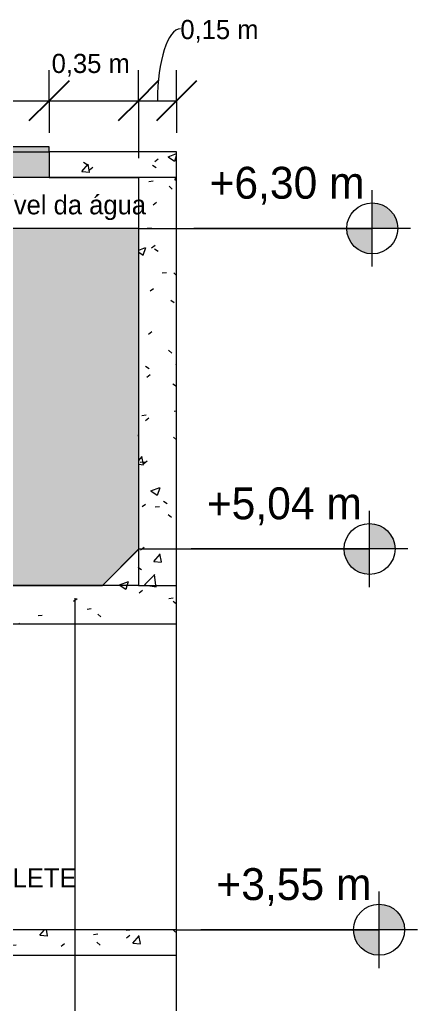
# Model space of a CAD drawing. Header units: metres. Extents: x 147 to 427, y -16 to 162.
# Drawn here: x 196.287 to 197.847, y 3.258 to 7.118 of the extents above; entities that cross this region are included whole.
import ezdxf

# ---------------------------------------------------------------- set-up
doc = ezdxf.new("R2010")
doc.units = ezdxf.units.M
for name, color, linetype, lineweight in [('A-ANNO-DIMS', 7, 'Continuous', 5), ('A-ANNO-DIMS-50', 7, 'Continuous', 5), ('A-DETL', 7, 'Continuous', 5), ('A-DETL-GENF', 7, 'Continuous', 5), ('A-WALL', 7, 'Continuous', 9), ('G-ANNO-DIMS', 7, 'Continuous', 5), ('G-ANNO-TEXT', 7, 'Continuous', 5)]:
    doc.layers.add(name, color=color, linetype=linetype, lineweight=lineweight)
doc.layers.add('A-FLOR', color=7, linetype='Continuous', lineweight=9, true_color=0x007f00)
doc.layers.add('A-FLOR-PATT', color=7, linetype='Continuous', lineweight=9, true_color=0x007f00)
doc.styles.add('Century Gothic_1', font='GOTHIC.TTF', dxfattribs={"height": 0.075})
doc.styles.add('Century Gothic_3', font='GOTHIC.TTF', dxfattribs={"height": 0.125})
doc.dimstyles.new('Setores_1_5', dxfattribs={"dimscale": 0.3048, "dimtxt": 0.078313, "dimasz": 0.520833, "dimexe": 0.393701, "dimexo": 0.246063, "dimgap": 0.287073, "dimtad": 1, "dimrnd": 0.01, "dimzin": 0, "dimdsep": 46, "dimtxsty": 'Century Gothic_1', "dimblk1": 'OBLIQUE', "dimblk2": 'OBLIQUE', "dimsah": 1, "dimcen": 0.09, "dimazin": 0, "dimtfac": 1, "dimtdec": 4, "dimtix": 1, "dimtmove": 0, "dimatfit": 3, "dimfxl": 1, "dimtvp": 1, "dimtolj": 1, "dimtzin": 0, "dimarcsym": 2})
doc.dimstyles.new('Setores_1_5_1', dxfattribs={"dimscale": 0.3048, "dimtxt": 0.078313, "dimasz": 0.520833, "dimexe": 0.393701, "dimexo": 0.246063, "dimgap": 0.287073, "dimtad": 1, "dimrnd": 0.01, "dimzin": 0, "dimdsep": 46, "dimtxsty": 'Century Gothic_1', "dimblk1": 'OBLIQUE', "dimblk2": 'OBLIQUE', "dimsah": 1, "dimcen": 0.09, "dimazin": 0, "dimtfac": 1, "dimtdec": 4, "dimtix": 1, "dimtmove": 1, "dimatfit": 3, "dimfxl": 1, "dimtvp": 1, "dimtolj": 1, "dimtzin": 0, "dimarcsym": 2})
pattern_1 = [(50, (196.4369, 3.147), (0.364365, -0.031877), [0.0381, -0.4191]), (355, (196.4369, 3.147), (-0.070485, 0.382117), [0.03048, -0.33528]), (100.451, (196.4669, 3.145), (0.293886, 0.35023), [0.03238, -0.35618]), (46.184, (196.4369, 3.249), (0.54216, -0.084084), [0.05715, -0.62865]), (96.636, (196.4819, 3.242), (0.474805, 0.494854), [0.04857, -0.53427]), (351.184, (196.4369, 3.249), (0.47481, 0.494846), [0.04572, -0.50292]), (21, (196.4869, 3.224), (0.303226, -0.204528), [0.0381, -0.4191]), (326, (196.4869, 3.224), (0.123607, 0.36838), [0.03048, -0.33528]), (71.451, (196.5129, 3.207), (0.426833, 0.16384), [0.03238, -0.35618]), (37.5, (196.43691, 3.147), (0.0061807, 0.1691082), [0.01676, -0.31445, 0.01676, -0.3236, -0.33655]), (37.5, (196.43691, 3.147), (0.0061807, 0.1691082), [-0.67158, 0.01676, -0.31979]), (7.5, (196.4369, 3.147), (0.1336414, 0.200358), [0.01676, -0.17729, 0.01676, -0.30683, -0.12827]), (7.5, (196.4369, 3.147), (0.1336414, 0.200358), [-0.51765, 0.01676, -0.11151]), (327.5, (196.32291, 3.147), (0.2711816, -0.0114606), [0.01676, -0.11024, 0.01676, -0.37948, -0.52578]), (327.5, (196.32291, 3.147), (0.2711816, -0.0114606), [-0.52324, 0.01676, -0.50902]), (317.5, (196.2729, 3.147), (0.296258, 0.050851), [0.01676, -0.14834, 0.01676, -0.24638, -0.37338]), (317.5, (196.2729, 3.147), (0.296258, 0.050851), [-0.42824, 0.01676, -0.35662])]

# ---------------------------------------------------------------- blocks, each defined once
blk = doc.blocks.new('DIMBLOCK85-EE')
at = {"layer": 'A-ANNO-DIMS-50', "lineweight": 25}
for p, q in [((193.4498, 3.45), (193.3704, 3.5294)), ((193.4498, 3.45), (193.5292, 3.3706)), ((193.4498, 0), (193.3704, 0.0794)), ((193.4498, 0), (193.5292, -0.0794))]:
    blk.add_line(p, q, dxfattribs=at)
at = {"layer": 'A-ANNO-DIMS-50'}
for p, q in [((193.4498, 3.45), (193.3298, 3.45)), ((193.4498, 3.45), (193.4498, 0)), ((193.4498, 3.45), (193.628, 3.45)), ((193.4498, 0), (193.3298, 0)), ((193.4498, 0), (196.428, 0))]:
    blk.add_line(p, q, dxfattribs=at)
at = {"layer": 'A-ANNO-DIMS-50', "color": 0, "insert": (193.2662, 1.5597), "char_height": 0.075, "width": 0.396784, "attachment_point": 1, "rotation": 90, "line_spacing_factor": 0.984502, "style": 'Century Gothic_1'}
blk.add_mtext('3,45 m', dxfattribs=at)
blk = doc.blocks.new('_Oblique')
at = {"color": 0, "linetype": 'ByBlock', "lineweight": -2}
blk.add_line((-0.5, -0.5), (0.5, 0.5), dxfattribs=at)
blk = doc.blocks.new('DIMBLOCK95-EE')
at = {"layer": 'A-ANNO-DIMS-50'}
for p, q in [((195.803, 6.8007), (195.803, 6.9207)), ((196.403, 6.8007), (196.403, 6.9207)), ((195.803, 6.8007), (196.403, 6.8007)), ((195.803, 6.8007), (195.803, 6.675)), ((196.403, 6.8007), (196.403, 6.675))]:
    blk.add_line(p, q, dxfattribs=at)
at = {"layer": 'A-ANNO-DIMS-50', "lineweight": 25}
for p, q in [((195.803, 6.8007), (195.8823, 6.8801)), ((196.403, 6.8007), (196.4823, 6.8801)), ((195.803, 6.8007), (195.7236, 6.7213)), ((196.403, 6.8007), (196.3236, 6.7213))]:
    blk.add_line(p, q, dxfattribs=at)
at = {"layer": 'A-ANNO-DIMS-50', "color": 0, "insert": (195.9376, 6.9843), "char_height": 0.075, "width": 0.396784, "attachment_point": 1, "line_spacing_factor": 0.984502, "style": 'Century Gothic_1'}
blk.add_mtext('0,60 m', dxfattribs=at)
blk = doc.blocks.new('DIMBLOCK96-EE')
at = {"layer": 'A-ANNO-DIMS-50'}
for p, q in [((196.403, 6.8007), (196.403, 6.9207)), ((196.753, 6.8007), (196.753, 6.9207)), ((196.403, 6.8007), (196.753, 6.8007)), ((196.403, 6.8007), (196.403, 6.675)), ((196.753, 6.8007), (196.753, 6.575))]:
    blk.add_line(p, q, dxfattribs=at)
at = {"layer": 'A-ANNO-DIMS-50', "lineweight": 25}
for p, q in [((196.403, 6.8007), (196.4823, 6.8801)), ((196.753, 6.8007), (196.8323, 6.8801)), ((196.403, 6.8007), (196.3236, 6.7213)), ((196.753, 6.8007), (196.6736, 6.7213))]:
    blk.add_line(p, q, dxfattribs=at)
at = {"layer": 'A-ANNO-DIMS-50', "color": 0, "insert": (196.4126, 6.9843), "char_height": 0.075, "width": 0.396784, "attachment_point": 1, "line_spacing_factor": 0.984502, "style": 'Century Gothic_1'}
blk.add_mtext('0,35 m', dxfattribs=at)
blk = doc.blocks.new('DIMBLOCK97-EE')
at = {"layer": 'A-ANNO-DIMS-50'}
for p, q in [((196.753, 6.8007), (196.753, 6.9207)), ((196.903, 6.8007), (196.903, 6.9207)), ((196.753, 6.8007), (196.903, 6.8007)), ((196.753, 6.8007), (196.753, 6.575)), ((196.903, 6.8007), (196.903, 6.675))]:
    blk.add_line(p, q, dxfattribs=at)
at = {"layer": 'A-ANNO-DIMS-50', "lineweight": 25}
for p, q in [((196.753, 6.8007), (196.8323, 6.8801)), ((196.903, 6.8007), (196.9823, 6.8801)), ((196.753, 6.8007), (196.6736, 6.7213)), ((196.903, 6.8007), (196.8236, 6.7213))]:
    blk.add_line(p, q, dxfattribs=at)
at = {"layer": 'A-ANNO-DIMS-50'}
blk.add_ellipse((196.9177, 6.8007), major_axis=(0, 0.2819), ratio=0.318535, start_param=0, end_param=1.570796, dxfattribs=at)
at = {"layer": 'A-ANNO-DIMS-50', "color": 0, "insert": (196.9177, 7.1172), "char_height": 0.075, "width": 0.396784, "attachment_point": 1, "line_spacing_factor": 0.984502, "style": 'Century Gothic_1'}
blk.add_mtext('0,15 m', dxfattribs=at)
blk = doc.blocks.new('Elevações de ponto - Padrão-77235-EE')
at = {"layer": 'G-ANNO-DIMS', "true_color": 0xff0000}
h = blk.add_hatch(color=1, dxfattribs=at)
edge = h.paths.add_edge_path()
edge.add_line((-92.9043, 0), (-92.8043, 0))
edge.add_arc((-92.9043, 0), 0.1, 0, 90)
edge.add_line((-92.9043, 0.1), (-92.9043, 0))
h = blk.add_hatch(color=1, dxfattribs=at)
edge = h.paths.add_edge_path()
edge.add_line((-92.9043, 0), (-93.0043, 0))
edge.add_arc((-92.9043, 0), 0.1, 180, 270)
edge.add_line((-92.9043, -0.1), (-92.9043, 0))
at = {"layer": 'G-ANNO-DIMS'}
for p, q in [((-92.9043, -0.15), (-92.9043, 0.15)), ((-92.7543, 0), (-93.6043, 0))]:
    blk.add_line(p, q, dxfattribs=at)
blk.add_circle((-92.9043, 0), 0.1, dxfattribs=at)

msp = doc.modelspace()

# ---------------------------------------------------------------- hatches: boundary and pattern name
at = {"layer": 'A-DETL-GENF'}
h = msp.add_hatch(color=256, dxfattribs=at)
h.paths.add_polyline_path([(195.803, 6.6), (196.403, 6.6), (196.403, 6.62), (195.803, 6.62)])
h.paths.add_polyline_path([(194.3532, 6.6), (194.803, 6.6), (194.803, 6.62), (194.203, 6.62), (194.203, 6.6)])
at = {"layer": 'A-DETL-GENF', "true_color": 0x808080}
h = msp.add_hatch(dxfattribs=at)
h.set_pattern_fill('FP_4', color=8, style=0, pattern_type=2)
h.set_pattern_definition(pattern_1)
h.paths.add_polyline_path([(195.328, 3.45), (196.903, 3.45), (196.903, 3.55), (195.328, 3.55), (195.328, 3.4774)])
h.paths.add_polyline_path([(193.703, 3.45), (195.278, 3.45), (195.278, 3.55), (193.703, 3.55)])
h.paths.add_polyline_path([(194.8544, 6.5), (195.803, 6.5), (195.803, 6.6), (194.803, 6.6), (194.803, 6.5)])
h.paths.add_polyline_path([(193.7126, 6.5), (194.203, 6.5), (194.203, 6.6), (193.703, 6.6), (193.703, 6.5)])
h.paths.add_polyline_path([(196.403, 6.5), (196.903, 6.5), (196.903, 6.6), (196.403, 6.6)])
h = msp.add_hatch(dxfattribs=at)
h.set_pattern_fill('FP_4', color=8, style=0, pattern_type=2)
h.set_pattern_definition(pattern_1)
h.paths.add_polyline_path([(196.903, 4.9), (196.903, 6.5), (196.7545, 6.4996), (196.7545, 4.9), (196.8257, 4.9)])
h.paths.add_polyline_path([(195.378, 4.9), (195.378, 6.5), (195.2295, 6.5), (195.2295, 4.9), (195.3557, 4.9)])
h.paths.add_polyline_path([(193.703, 4.9), (193.8515, 4.9), (193.8515, 6.5), (193.703, 6.5), (193.703, 5.0143)])
h = msp.add_hatch(dxfattribs=at)
h.set_pattern_fill('FP_4', color=8, style=0, pattern_type=2)
h.set_pattern_definition(pattern_1)
h.paths.add_polyline_path([(196.7545, 4.9), (196.7545, 6.5), (196.753, 6.5), (196.753, 4.9)])
h.paths.add_polyline_path([(195.2295, 4.9), (195.2295, 6.5), (195.228, 6.5), (195.228, 4.9)])
h.paths.add_polyline_path([(193.853, 4.9), (193.853, 6.5), (193.8515, 6.4996), (193.8515, 4.9)])
at = {"layer": 'A-DETL-GENF', "true_color": 0xbfdfff}
h = msp.add_hatch(color=254, dxfattribs=at)
h.paths.add_polyline_path([(195.9955, 4.9), (195.9955, 4.908), (196.002, 4.908), (196.002, 4.919), (196.0267, 4.919), (196.0267, 4.9268), (196.0355, 4.9268), (196.0357, 4.9389), (196.0405, 4.9389), (196.0405, 4.9426), (196.0347, 4.9426), (196.0347, 4.9501), (196.0362, 4.9531), (196.0363, 4.9545), (196.0363, 4.9568), (196.0368, 4.9569), (196.0368, 4.979), (196.0383, 4.9807), (196.0379, 4.9877), (196.0362, 4.9917), (196.0359, 4.9953), (196.0363, 5.0095), (196.0383, 5.0139), (196.038, 5.0201), (196.0368, 5.021), (196.0363, 5.0436), (196.0359, 5.0441), (196.0363, 5.0469), (196.0357, 5.0484), (196.0347, 5.05), (196.0347, 5.0574), (196.0405, 5.0574), (196.0405, 6.3), (195.378, 6.3), (195.378, 5.0429), (195.5209, 4.9), (195.9822, 4.9)])
h.paths.add_polyline_path([(196.1355, 4.9), (196.6115, 4.9), (196.753, 5.0414), (196.753, 6.3), (196.0905, 6.3), (196.0905, 5.0574), (196.0962, 5.0574), (196.0962, 5.0499), (196.0946, 5.0469), (196.0946, 5.0455), (196.0946, 5.0433), (196.0941, 5.0424), (196.0941, 5.0286), (196.1127, 5.0289), (196.1154, 5.0307), (196.1229, 5.0307), (196.1229, 5.025), (196.194, 5.025), (196.194, 4.975), (196.1229, 4.975), (196.1229, 4.9692), (196.1154, 4.9692), (196.1124, 4.9713), (196.0941, 4.9713), (196.0946, 4.9567), (196.0949, 4.9564), (196.0946, 4.9531), (196.0953, 4.9514), (196.0962, 4.95), (196.0962, 4.9426), (196.0905, 4.9426), (196.0905, 4.9389), (196.0955, 4.9389), (196.0955, 4.9268), (196.1043, 4.9268), (196.1043, 4.919), (196.129, 4.919), (196.129, 4.908), (196.1355, 4.908), (196.1355, 4.907)])
h.paths.add_polyline_path([(194.3532, 4.9), (194.4705, 4.9), (194.4705, 4.908), (194.477, 4.908), (194.477, 4.919), (194.5017, 4.919), (194.5017, 4.9268), (194.5105, 4.9268), (194.5107, 4.9389), (194.5155, 4.9389), (194.5155, 4.9426), (194.5097, 4.9426), (194.5098, 4.9503), (194.5112, 4.9531), (194.5113, 4.9545), (194.5113, 4.9568), (194.5118, 4.9569), (194.5118, 4.9713), (194.4932, 4.9711), (194.4906, 4.9692), (194.4831, 4.9692), (194.4831, 4.975), (194.412, 4.975), (194.412, 5.025), (194.4831, 5.025), (194.4831, 5.0307), (194.4906, 5.0307), (194.4936, 5.0286), (194.5118, 5.0286), (194.5113, 5.0436), (194.5109, 5.0441), (194.5113, 5.0469), (194.5106, 5.0486), (194.5097, 5.0499), (194.5098, 5.0574), (194.5155, 5.0574), (194.5155, 6.3), (193.853, 6.3), (193.853, 5.0414), (193.9944, 4.9)])
h.paths.add_polyline_path([(194.6105, 4.9), (195.0865, 4.9), (195.228, 5.0414), (195.228, 6.3), (194.5655, 6.3), (194.5655, 5.0574), (194.5712, 5.0574), (194.5712, 5.0499), (194.5696, 5.0469), (194.5696, 5.0455), (194.5696, 5.0433), (194.5691, 5.0424), (194.5691, 5.021), (194.5676, 5.0193), (194.568, 5.0123), (194.5697, 5.0083), (194.57, 5.0047), (194.5696, 4.9905), (194.5676, 4.9861), (194.5676, 4.9802), (194.5691, 4.979), (194.5696, 4.9567), (194.5699, 4.9564), (194.5696, 4.9531), (194.5702, 4.9516), (194.5712, 4.95), (194.5712, 4.9426), (194.5655, 4.9426), (194.5655, 4.9389), (194.5705, 4.9389), (194.5705, 4.9268), (194.5793, 4.9268), (194.5793, 4.919), (194.604, 4.919), (194.604, 4.908), (194.6105, 4.908), (194.6105, 4.907)])
at = {"layer": 'A-DETL-GENF', "true_color": 0x808080}
h = msp.add_hatch(dxfattribs=at)
h.set_pattern_fill('FP_4', color=8, style=0, pattern_type=2)
h.set_pattern_definition(pattern_1)
h.paths.add_polyline_path([(196.6115, 4.9), (196.753, 4.9), (196.753, 5.0414)])
h.paths.add_polyline_path([(193.853, 4.9), (193.9944, 4.9), (193.853, 5.0414), (193.853, 5.0019)])
h.paths.add_polyline_path([(195.228, 4.9), (195.228, 5.0414), (195.0865, 4.9)])
h.paths.add_polyline_path([(195.378, 4.9), (195.5209, 4.9), (195.378, 5.0429), (195.378, 4.907)])
h = msp.add_hatch(dxfattribs=at)
h.set_pattern_fill('FP_4', color=8, style=0, pattern_type=2)
h.set_pattern_definition(pattern_1)
h.paths.add_polyline_path([(194.5974, 4.75), (196.0405, 4.75), (196.0405, 4.9), (194.5655, 4.9), (194.5655, 4.75), (194.596, 4.75)])
h.paths.add_polyline_path([(194.3532, 4.75), (194.5155, 4.75), (194.5155, 4.9), (193.703, 4.9), (193.703, 4.75), (193.9944, 4.75)])
h.paths.add_polyline_path([(196.1104, 4.75), (196.903, 4.75), (196.903, 4.9), (196.0905, 4.9), (196.0905, 4.75), (196.1102, 4.75)])
at = {"layer": 'A-FLOR', "true_color": 0x464646}
msp.add_hatch(color=49, dxfattribs=at).paths.add_polyline_path([(195.803, 6.5), (196.403, 6.5), (196.403, 6.6), (195.803, 6.6)])
at = {"layer": 'A-FLOR-PATT', "lineweight": 5, "true_color": 0xaaaaaa}
h = msp.add_hatch(dxfattribs=at)
h.set_pattern_fill('FP_4', color=253, style=0, pattern_type=2)
h.set_pattern_definition(pattern_1)
h.paths.add_polyline_path([(194.5974, 4.75), (196.0405, 4.75), (196.0405, 4.9), (194.5655, 4.9), (194.5655, 4.75), (194.596, 4.75)])
h.paths.add_polyline_path([(194.3532, 4.75), (194.5155, 4.75), (194.5155, 4.9), (193.703, 4.9), (193.703, 4.75), (193.9944, 4.75)])
h.paths.add_polyline_path([(196.1104, 4.75), (196.903, 4.75), (196.903, 4.9), (196.0905, 4.9), (196.0905, 4.75), (196.1102, 4.75)])

# ---------------------------------------------------------------- linework, layer by layer
at = {"layer": 'A-DETL'}
for p, q in [((196.403, 6.62), (195.803, 6.62)), ((196.403, 6.6), (196.403, 6.62)), ((195.803, 6.6), (196.403, 6.6)), ((196.903, 6.6), (196.403, 6.6)), ((196.403, 6.6), (196.403, 6.5)), ((196.903, 4.75), (196.903, 6.6)), ((196.403, 6.5), (196.753, 6.5)), ((196.753, 6.5), (196.753, 5.0414)), ((196.7545, 6.3), (195.378, 6.3)), ((196.7545, 5.0429), (196.7545, 6.3)), ((196.6115, 4.9), (196.7545, 5.0429)), ((196.753, 5.0414), (196.6115, 4.9)), ((196.6115, 4.9), (196.753, 5.0414)), ((196.6115, 4.9), (195.5209, 4.9)), ((195.5209, 4.9), (196.6115, 4.9)), ((193.703, 4.75), (196.903, 4.75)), ((196.903, 3.55), (193.703, 3.55)), ((196.903, 3.45), (196.903, 3.55)), ((193.703, 3.45), (196.903, 3.45))]:
    msp.add_line(p, q, dxfattribs=at)
at = {"layer": 'A-DETL', "color": 9, "lineweight": 15, "true_color": 0xc0c0c0}
for p, q in [((196.503, 4.85), (196.503, 0)), ((196.903, 0), (196.903, 4.85))]:
    msp.add_line(p, q, dxfattribs=at)
at = {"layer": 'A-FLOR', "color": 9, "true_color": 0xaad4aa}
for p, q in [((196.903, 6.6), (196.403, 6.6)), ((196.403, 6.6), (196.403, 6.5)), ((196.903, 6.5), (196.903, 6.6)), ((196.903, 6.5), (193.703, 6.5)), ((196.753, 4.9), (193.853, 4.9)), ((196.903, 4.75), (196.903, 4.9)), ((193.703, 4.75), (196.903, 4.75)), ((196.903, 3.55), (193.703, 3.55)), ((196.903, 3.45), (196.903, 3.55)), ((193.703, 3.45), (196.903, 3.45))]:
    msp.add_line(p, q, dxfattribs=at)
at = {"layer": 'A-WALL', "color": 253, "true_color": 0xaaaaaa}
for p, q in [((196.753, 6.5), (196.753, 4.9)), ((196.7545, 4.9), (196.7545, 6.5)), ((196.903, 4.9), (196.903, 6.5)), ((196.753, 4.9), (196.903, 4.9))]:
    msp.add_line(p, q, dxfattribs=at)
at = {"layer": 'G-ANNO-DIMS'}
for p, q in [((196.7545, 6.3), (197.6706, 6.3)), ((196.7545, 5.0429), (197.6598, 5.0429)), ((196.903, 3.55), (197.6974, 3.55))]:
    msp.add_line(p, q, dxfattribs=at)

# ---------------------------------------------------------------- block references
at = {"layer": 'G-ANNO-DIMS', "color": 1, "true_color": 0xff0000}
for p in [(290.5749, 6.3), (290.5642, 5.0429), (290.6018, 3.55)]:
    msp.add_blockref('Elevações de ponto - Padrão-77235-EE', p, dxfattribs=at)

# ---------------------------------------------------------------- texts
at = {"layer": 'G-ANNO-DIMS', "char_height": 0.125, "width": 0.770549, "attachment_point": 1, "line_spacing_factor": 0.984502, "style": 'Century Gothic_3'}
for s, insert in [('+6,30 m', (197.032, 6.5414)), ('+5,04 m', (197.0213, 5.2844)), ('+3,55 m', (197.0589, 3.7914))]:
    msp.add_mtext(s, dxfattribs=dict(at, insert=insert))
at = {"layer": 'G-ANNO-TEXT', "char_height": 0.075, "attachment_point": 1, "style": 'Century Gothic_1'}
for s, insert, width in [('Nível da água', (196.164, 6.43), 0.893882), ('BARRILETE', (195.9527, 3.7911), 0.597257)]:
    msp.add_mtext(s, dxfattribs=dict(at, insert=insert, width=width))

# ---------------------------------------------------------------- dimensions: what is measured, and where the dimension line sits
at = {"layer": 'A-ANNO-DIMS'}
dim = msp.add_linear_dim(base=(196.903, 6.8007), p1=(196.753, 6.5), p2=(196.903, 6.6), dimstyle='Setores_1_5_1', override={"dimpost": '<>', "dimfxl": 0.180278}, dxfattribs=at)
dim.commit()
dim.dimension.update_dxf_attribs({"geometry": 'DIMBLOCK97-EE', "text_midpoint": (197.1161, 7.0672), "dimtype": 160})
for base, p1, p2, override, picture, middle in [((196.403, 6.8007), (195.803, 6.6), (196.403, 6.6), {"dimpost": '<>', "dimfxl": 0.6}, 'DIMBLOCK95-EE', (196.103, 6.9276)), ((196.753, 6.8007), (196.403, 6.6), (196.753, 6.5), {"dimpost": '<>', "dimfxl": 0.364005}, 'DIMBLOCK96-EE', (196.578, 6.9276))]:
    dim = msp.add_linear_dim(base=base, p1=p1, p2=p2, dimstyle='Setores_1_5', override=override, dxfattribs=at)
    dim.commit()
    dim.dimension.update_dxf_attribs({"geometry": picture, "text_midpoint": middle})
dim = msp.add_linear_dim(base=(193.4498, 0), p1=(193.703, 3.45), p2=(196.503, 0), angle=90, dimstyle='Setores_1_5', override={"dimpost": '<>', "dimfxl": 4.443253}, dxfattribs=at)
dim.commit()
dim.dimension.update_dxf_attribs({"geometry": 'DIMBLOCK85-EE', "text_midpoint": (193.3229, 1.725)})

doc.saveas('drawing.dxf')
